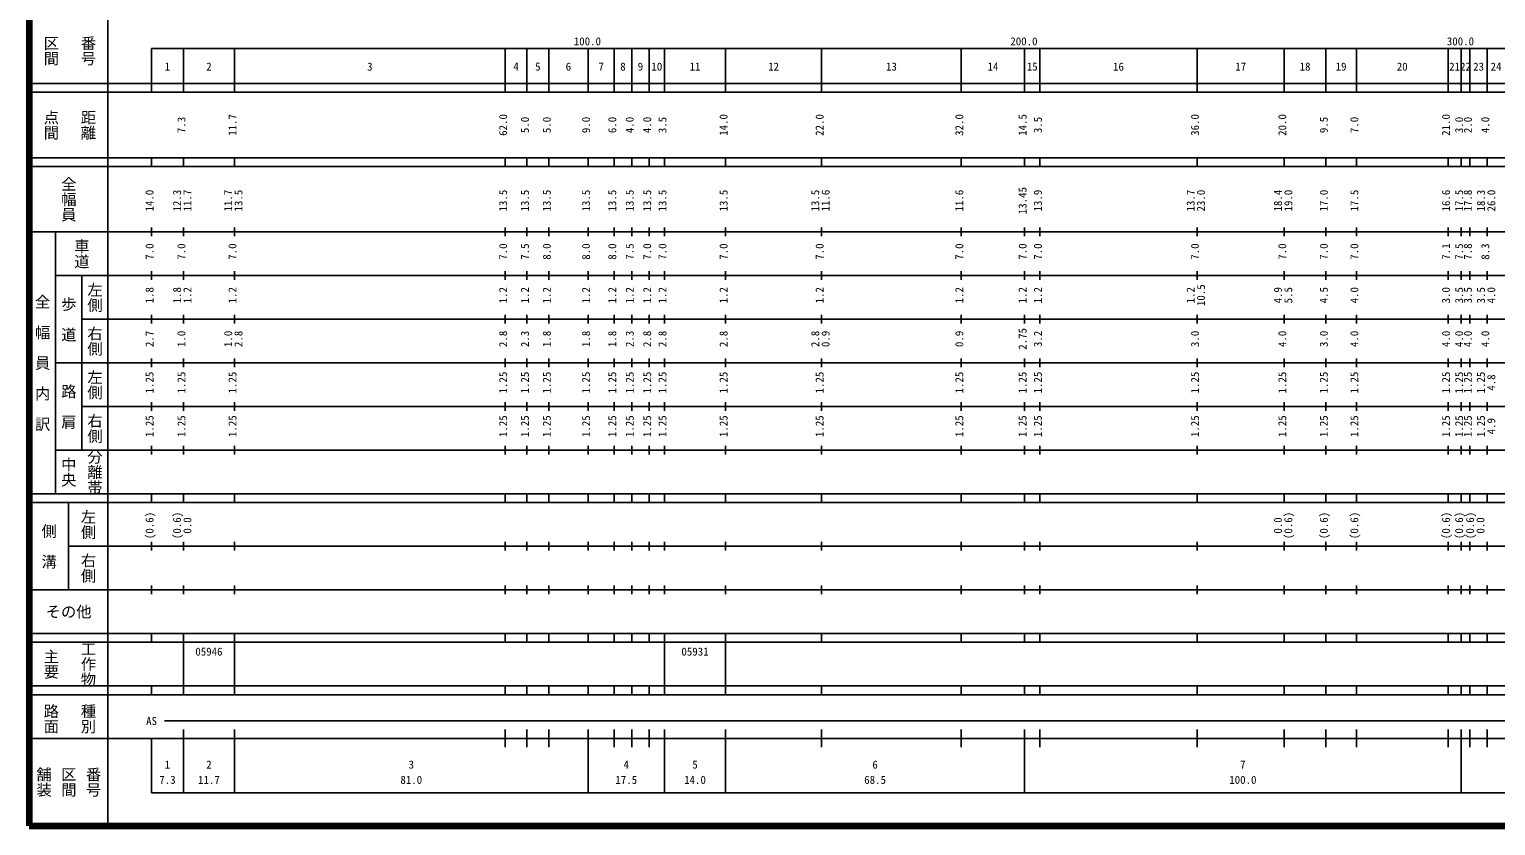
# Model space of a CAD drawing. Units: millimetres on the paper, enlarged 1000 times. Extents: x 40000 to 680000, y 20000 to 380000.
# Drawn here: x 40000 to 375916, y 20000 to 202409 of the extents above; entities that cross this region are included whole.
import ezdxf
from ezdxf.enums import TextEntityAlignment as Align

# ---------------------------------------------------------------- set-up
doc = ezdxf.new("R2010")
doc.units = ezdxf.units.MM
doc.header["$LTSCALE"] = 1000
doc.layers.add('M-TTL', color=2, linetype='Continuous', lineweight=140)
doc.layers.add('M-TTL-BAND', color=7, linetype='Continuous', lineweight=25)
doc.styles.add('@ＭＳ ゴシック', font='')
doc.styles.add('ＭＳ ゴシック', font='')
doc.styles.get('@ＭＳ ゴシック').set_extended_font_data('@MS Gothic')
doc.styles.get('ＭＳ ゴシック').set_extended_font_data('MS Gothic')

msp = doc.modelspace()

# ---------------------------------------------------------------- linework, layer by layer
at = {"layer": 'M-TTL'}
for p, q in [((40000, 380000), (40000, 20000)), ((40000, 20000), (680000, 20000))]:
    msp.add_line(p, q, dxfattribs=at)
at = {"layer": 'M-TTL-BAND'}
for p, q in [((58000, 370000), (58000, 20000)), ((68000, 198000), (579000, 198000)), ((68000, 198000), (68000, 188000)), ((75300, 188000), (75300, 198000)), ((87000, 188000), (87000, 198000)), ((149000, 188000), (149000, 198000)), ((154000, 188000), (154000, 198000)), ((159000, 188000), (159000, 198000)), ((168000, 188000), (168000, 198000)), ((174000, 188000), (174000, 198000)), ((178000, 188000), (178000, 198000)), ((182000, 188000), (182000, 198000)), ((185500, 188000), (185500, 198000)), ((199500, 188000), (199500, 198000)), ((221500, 188000), (221500, 198000)), ((253500, 188000), (253500, 198000)), ((268000, 188000), (268000, 198000)), ((271500, 188000), (271500, 198000)), ((307500, 188000), (307500, 198000)), ((327500, 188000), (327500, 198000)), ((337000, 188000), (337000, 198000)), ((344000, 188000), (344000, 198000)), ((365000, 188000), (365000, 198000)), ((368000, 188000), (368000, 198000)), ((370000, 188000), (370000, 198000)), ((374000, 188000), (374000, 198000)), ((40000, 190000), (579000, 190000)), ((40000, 188000), (579000, 188000)), ((40000, 173000), (579000, 173000)), ((68000, 171000), (68000, 173000)), ((75300, 171000), (75300, 173000)), ((87000, 171000), (87000, 173000)), ((149000, 171000), (149000, 173000)), ((154000, 171000), (154000, 173000)), ((159000, 171000), (159000, 173000)), ((168000, 171000), (168000, 173000)), ((174000, 171000), (174000, 173000)), ((178000, 171000), (178000, 173000)), ((182000, 171000), (182000, 173000)), ((185500, 171000), (185500, 173000)), ((199500, 171000), (199500, 173000)), ((221500, 171000), (221500, 173000)), ((253500, 171000), (253500, 173000)), ((268000, 171000), (268000, 173000)), ((271500, 171000), (271500, 173000)), ((307500, 171000), (307500, 173000)), ((327500, 171000), (327500, 173000)), ((337000, 171000), (337000, 173000)), ((344000, 171000), (344000, 173000)), ((365000, 171000), (365000, 173000)), ((368000, 171000), (368000, 173000)), ((370000, 171000), (370000, 173000)), ((374000, 171000), (374000, 173000)), ((40000, 171000), (579000, 171000)), ((40000, 156000), (579000, 156000)), ((46000, 96000), (46000, 156000)), ((68000, 155000), (68000, 157000)), ((75300, 155000), (75300, 157000)), ((87000, 155000), (87000, 157000)), ((149000, 155000), (149000, 157000)), ((154000, 155000), (154000, 157000)), ((159000, 155000), (159000, 157000)), ((168000, 155000), (168000, 157000)), ((174000, 155000), (174000, 157000)), ((178000, 155000), (178000, 157000)), ((182000, 155000), (182000, 157000)), ((185500, 155000), (185500, 157000)), ((199500, 155000), (199500, 157000)), ((221500, 155000), (221500, 157000)), ((253500, 155000), (253500, 157000)), ((268000, 155000), (268000, 157000)), ((271500, 155000), (271500, 157000)), ((307500, 155000), (307500, 157000)), ((327500, 155000), (327500, 157000)), ((337000, 155000), (337000, 157000)), ((344000, 155000), (344000, 157000)), ((365000, 155000), (365000, 157000)), ((368000, 155000), (368000, 157000)), ((370000, 155000), (370000, 157000)), ((374000, 155000), (374000, 157000)), ((46000, 146000), (579000, 146000)), ((52000, 146000), (52000, 106000)), ((68000, 145000), (68000, 147000)), ((75300, 145000), (75300, 147000)), ((87000, 145000), (87000, 147000)), ((149000, 145000), (149000, 147000)), ((154000, 145000), (154000, 147000)), ((159000, 145000), (159000, 147000)), ((168000, 145000), (168000, 147000)), ((174000, 145000), (174000, 147000)), ((178000, 145000), (178000, 147000)), ((182000, 145000), (182000, 147000)), ((185500, 145000), (185500, 147000)), ((199500, 145000), (199500, 147000)), ((221500, 145000), (221500, 147000)), ((253500, 145000), (253500, 147000)), ((268000, 145000), (268000, 147000)), ((271500, 145000), (271500, 147000)), ((307500, 145000), (307500, 147000)), ((327500, 145000), (327500, 147000)), ((337000, 145000), (337000, 147000)), ((344000, 145000), (344000, 147000)), ((365000, 145000), (365000, 147000)), ((368000, 145000), (368000, 147000)), ((370000, 145000), (370000, 147000)), ((374000, 145000), (374000, 147000)), ((52000, 136000), (579000, 136000)), ((68000, 135000), (68000, 137000)), ((75300, 135000), (75300, 137000)), ((87000, 135000), (87000, 137000)), ((149000, 135000), (149000, 137000)), ((154000, 135000), (154000, 137000)), ((159000, 135000), (159000, 137000)), ((168000, 135000), (168000, 137000)), ((174000, 135000), (174000, 137000)), ((178000, 135000), (178000, 137000)), ((182000, 135000), (182000, 137000)), ((185500, 135000), (185500, 137000)), ((199500, 135000), (199500, 137000)), ((221500, 135000), (221500, 137000)), ((253500, 135000), (253500, 137000)), ((268000, 135000), (268000, 137000)), ((271500, 135000), (271500, 137000)), ((307500, 135000), (307500, 137000)), ((327500, 135000), (327500, 137000)), ((337000, 135000), (337000, 137000)), ((344000, 135000), (344000, 137000)), ((365000, 135000), (365000, 137000)), ((368000, 135000), (368000, 137000)), ((370000, 135000), (370000, 137000)), ((374000, 135000), (374000, 137000)), ((46000, 126000), (579000, 126000)), ((68000, 125000), (68000, 127000)), ((75300, 125000), (75300, 127000)), ((87000, 125000), (87000, 127000)), ((149000, 125000), (149000, 127000)), ((154000, 125000), (154000, 127000)), ((159000, 125000), (159000, 127000)), ((168000, 125000), (168000, 127000)), ((174000, 125000), (174000, 127000)), ((178000, 125000), (178000, 127000)), ((182000, 125000), (182000, 127000)), ((185500, 125000), (185500, 127000)), ((199500, 125000), (199500, 127000)), ((221500, 125000), (221500, 127000)), ((253500, 125000), (253500, 127000)), ((268000, 125000), (268000, 127000)), ((271500, 125000), (271500, 127000)), ((307500, 125000), (307500, 127000)), ((327500, 125000), (327500, 127000)), ((337000, 125000), (337000, 127000)), ((344000, 125000), (344000, 127000)), ((365000, 125000), (365000, 127000)), ((368000, 125000), (368000, 127000)), ((370000, 125000), (370000, 127000)), ((374000, 125000), (374000, 127000)), ((52000, 116000), (579000, 116000)), ((68000, 115000), (68000, 117000)), ((75300, 115000), (75300, 117000)), ((87000, 115000), (87000, 117000)), ((149000, 115000), (149000, 117000)), ((154000, 115000), (154000, 117000)), ((159000, 115000), (159000, 117000)), ((168000, 115000), (168000, 117000)), ((174000, 115000), (174000, 117000)), ((178000, 115000), (178000, 117000)), ((182000, 115000), (182000, 117000)), ((185500, 115000), (185500, 117000)), ((199500, 115000), (199500, 117000)), ((221500, 115000), (221500, 117000)), ((253500, 115000), (253500, 117000)), ((268000, 115000), (268000, 117000)), ((271500, 115000), (271500, 117000)), ((307500, 115000), (307500, 117000)), ((327500, 115000), (327500, 117000)), ((337000, 115000), (337000, 117000)), ((344000, 115000), (344000, 117000)), ((365000, 115000), (365000, 117000)), ((368000, 115000), (368000, 117000)), ((370000, 115000), (370000, 117000)), ((374000, 115000), (374000, 117000)), ((46000, 106000), (579000, 106000)), ((68000, 105000), (68000, 107000)), ((75300, 105000), (75300, 107000)), ((87000, 105000), (87000, 107000)), ((149000, 105000), (149000, 107000)), ((154000, 105000), (154000, 107000)), ((159000, 105000), (159000, 107000)), ((168000, 105000), (168000, 107000)), ((174000, 105000), (174000, 107000)), ((178000, 105000), (178000, 107000)), ((182000, 105000), (182000, 107000)), ((185500, 105000), (185500, 107000)), ((199500, 105000), (199500, 107000)), ((221500, 105000), (221500, 107000)), ((253500, 105000), (253500, 107000)), ((268000, 105000), (268000, 107000)), ((271500, 105000), (271500, 107000)), ((307500, 105000), (307500, 107000)), ((327500, 105000), (327500, 107000)), ((337000, 105000), (337000, 107000)), ((344000, 105000), (344000, 107000)), ((365000, 105000), (365000, 107000)), ((368000, 105000), (368000, 107000)), ((370000, 105000), (370000, 107000)), ((374000, 105000), (374000, 107000)), ((40000, 96000), (579000, 96000)), ((68000, 94000), (68000, 96000)), ((75300, 94000), (75300, 96000)), ((87000, 94000), (87000, 96000)), ((149000, 94000), (149000, 96000)), ((154000, 94000), (154000, 96000)), ((159000, 94000), (159000, 96000)), ((168000, 94000), (168000, 96000)), ((174000, 94000), (174000, 96000)), ((178000, 94000), (178000, 96000)), ((182000, 94000), (182000, 96000)), ((185500, 94000), (185500, 96000)), ((199500, 94000), (199500, 96000)), ((221500, 94000), (221500, 96000)), ((253500, 94000), (253500, 96000)), ((268000, 94000), (268000, 96000)), ((271500, 94000), (271500, 96000)), ((307500, 94000), (307500, 96000)), ((327500, 94000), (327500, 96000)), ((337000, 94000), (337000, 96000)), ((344000, 94000), (344000, 96000)), ((365000, 94000), (365000, 96000)), ((368000, 94000), (368000, 96000)), ((370000, 94000), (370000, 96000)), ((374000, 94000), (374000, 96000)), ((40000, 94000), (579000, 94000)), ((49000, 94000), (49000, 74000)), ((49000, 84000), (579000, 84000)), ((68000, 83000), (68000, 85000)), ((75300, 83000), (75300, 85000)), ((87000, 83000), (87000, 85000)), ((149000, 83000), (149000, 85000)), ((154000, 83000), (154000, 85000)), ((159000, 83000), (159000, 85000)), ((168000, 83000), (168000, 85000)), ((174000, 83000), (174000, 85000)), ((178000, 83000), (178000, 85000)), ((182000, 83000), (182000, 85000)), ((185500, 83000), (185500, 85000)), ((199500, 83000), (199500, 85000)), ((221500, 83000), (221500, 85000)), ((253500, 83000), (253500, 85000)), ((268000, 83000), (268000, 85000)), ((271500, 83000), (271500, 85000)), ((307500, 83000), (307500, 85000)), ((327500, 83000), (327500, 85000)), ((337000, 83000), (337000, 85000)), ((344000, 83000), (344000, 85000)), ((365000, 83000), (365000, 85000)), ((368000, 83000), (368000, 85000)), ((370000, 83000), (370000, 85000)), ((374000, 83000), (374000, 85000)), ((40000, 74000), (579000, 74000)), ((68000, 73000), (68000, 75000)), ((75300, 73000), (75300, 75000)), ((87000, 73000), (87000, 75000)), ((149000, 73000), (149000, 75000)), ((154000, 73000), (154000, 75000)), ((159000, 73000), (159000, 75000)), ((168000, 73000), (168000, 75000)), ((174000, 73000), (174000, 75000)), ((178000, 73000), (178000, 75000)), ((182000, 73000), (182000, 75000)), ((185500, 73000), (185500, 75000)), ((199500, 73000), (199500, 75000)), ((221500, 73000), (221500, 75000)), ((253500, 73000), (253500, 75000)), ((268000, 73000), (268000, 75000)), ((271500, 73000), (271500, 75000)), ((307500, 73000), (307500, 75000)), ((327500, 73000), (327500, 75000)), ((337000, 73000), (337000, 75000)), ((344000, 73000), (344000, 75000)), ((365000, 73000), (365000, 75000)), ((368000, 73000), (368000, 75000)), ((370000, 73000), (370000, 75000)), ((374000, 73000), (374000, 75000)), ((40000, 64000), (579000, 64000)), ((68000, 62000), (68000, 64000)), ((75300, 62000), (75300, 64000)), ((87000, 62000), (87000, 64000)), ((149000, 62000), (149000, 64000)), ((154000, 62000), (154000, 64000)), ((159000, 62000), (159000, 64000)), ((168000, 62000), (168000, 64000)), ((174000, 62000), (174000, 64000)), ((178000, 62000), (178000, 64000)), ((182000, 62000), (182000, 64000)), ((185500, 62000), (185500, 64000)), ((199500, 62000), (199500, 64000)), ((221500, 62000), (221500, 64000)), ((253500, 62000), (253500, 64000)), ((268000, 62000), (268000, 64000)), ((271500, 62000), (271500, 64000)), ((307500, 62000), (307500, 64000)), ((327500, 62000), (327500, 64000)), ((337000, 62000), (337000, 64000)), ((344000, 62000), (344000, 64000)), ((365000, 62000), (365000, 64000)), ((368000, 62000), (368000, 64000)), ((370000, 62000), (370000, 64000)), ((374000, 62000), (374000, 64000)), ((40000, 62000), (579000, 62000)), ((75300, 52000), (75300, 62000)), ((87000, 52000), (87000, 62000)), ((185500, 52000), (185500, 62000)), ((199500, 52000), (199500, 62000)), ((40000, 52000), (579000, 52000)), ((68000, 50000), (68000, 52000)), ((75300, 50000), (75300, 52000)), ((87000, 50000), (87000, 52000)), ((149000, 50000), (149000, 52000)), ((154000, 50000), (154000, 52000)), ((159000, 50000), (159000, 52000)), ((168000, 50000), (168000, 52000)), ((174000, 50000), (174000, 52000)), ((178000, 50000), (178000, 52000)), ((182000, 50000), (182000, 52000)), ((185500, 50000), (185500, 52000)), ((199500, 50000), (199500, 52000)), ((221500, 50000), (221500, 52000)), ((253500, 50000), (253500, 52000)), ((268000, 50000), (268000, 52000)), ((271500, 50000), (271500, 52000)), ((307500, 50000), (307500, 52000)), ((327500, 50000), (327500, 52000)), ((337000, 50000), (337000, 52000)), ((344000, 50000), (344000, 52000)), ((365000, 50000), (365000, 52000)), ((368000, 50000), (368000, 52000)), ((370000, 50000), (370000, 52000)), ((374000, 50000), (374000, 52000)), ((40000, 50000), (579000, 50000)), ((71000, 44000), (565000, 44000)), ((75300, 27500), (75300, 42000)), ((87000, 27500), (87000, 42000)), ((149000, 38000), (149000, 42000)), ((154000, 38000), (154000, 42000)), ((159000, 38000), (159000, 42000)), ((168000, 27500), (168000, 42000)), ((174000, 38000), (174000, 42000)), ((178000, 38000), (178000, 42000)), ((182000, 38000), (182000, 42000)), ((185500, 27500), (185500, 42000)), ((199500, 27500), (199500, 42000)), ((221500, 38000), (221500, 42000)), ((253500, 38000), (253500, 42000)), ((268000, 27500), (268000, 42000)), ((271500, 38000), (271500, 42000)), ((307500, 38000), (307500, 42000)), ((327500, 38000), (327500, 42000)), ((337000, 38000), (337000, 42000)), ((344000, 38000), (344000, 42000)), ((365000, 38000), (365000, 42000)), ((368000, 27500), (368000, 42000)), ((370000, 38000), (370000, 42000)), ((374000, 38000), (374000, 42000)), ((40000, 40000), (579000, 40000)), ((68000, 40000), (68000, 27500)), ((68000, 27500), (579000, 27500))]:
    msp.add_line(p, q, dxfattribs=at)

# ---------------------------------------------------------------- texts
at = {"layer": 'M-TTL-BAND', "style": '@ＭＳ ゴシック'}
for s, p in [('区間', (45000, 197500)), ('番号', (53500, 197500)), ('点間', (45000, 180500)), ('距離', (53500, 180500)), ('全幅員', (49000, 163500)), ('車道', (52000, 151000)), ('全\u3000幅\u3000員\u3000内\u3000訳', (43000, 126000)), ('歩\u3000道', (49000, 136000)), ('左側', (55000, 141000)), ('右側', (55000, 131000)), ('左側', (55000, 121000)), ('路\u3000肩', (49000, 116000)), ('右側', (55000, 111000)), ('中央', (49000, 101000)), ('分離帯', (55000, 101000)), ('左側', (53500, 89000)), ('側\u3000溝', (44500, 84000)), ('右側', (53500, 79000)), ('工作物', (53500, 57000)), ('主要', (45000, 57000)), ('路面', (45000, 44500)), ('種別', (53500, 44500)), ('舗装', (43333, 30000)), ('区間', (49000, 30000)), ('番号', (54667, 30000))]:
    msp.add_text(s, height=2566, rotation=270, dxfattribs=at).set_placement(p, align=Align.MIDDLE_CENTER)
at = {"layer": 'M-TTL-BAND', "style": 'ＭＳ ゴシック'}
for s, p in [('100.0', (167844, 198195)), ('200.0', (267844, 198195)), ('300.0', (367844, 198195)), ('1', (71650, 192405)), ('2', (81150, 192405)), ('3', (118000, 192405)), ('4', (151500, 192405)), ('5', (156500, 192405)), ('6', (163500, 192405)), ('7', (171000, 192405)), ('8', (176000, 192405)), ('9', (180000, 192405)), ('10', (183750, 192405)), ('11', (192500, 192405)), ('12', (210500, 192405)), ('13', (237500, 192405)), ('14', (260750, 192405)), ('15', (269750, 192405)), ('16', (289500, 192405)), ('17', (317500, 192405)), ('18', (332250, 192405)), ('19', (340500, 192405)), ('20', (354500, 192405)), ('21', (366500, 192405)), ('22', (369000, 192405)), ('23', (372000, 192405)), ('24', (376000, 192405)), ('AS', (68000, 42500)), ('1', (71650, 32523)), ('2', (81150, 32523)), ('3', (127500, 32523)), ('4', (176750, 32523)), ('5', (192500, 32523)), ('6', (233750, 32523)), ('7', (318000, 32523)), ('7.3', (71650, 29033)), ('11.7', (81150, 29033)), ('81.0', (127500, 29033)), ('17.5', (176750, 29033)), ('14.0', (192500, 29033)), ('68.5', (233750, 29033)), ('100.0', (318000, 29033))]:
    msp.add_text(s, height=1833, dxfattribs=at).set_placement(p, align=Align.BOTTOM_CENTER)
for s, p in [('7.3', (76300, 180500)), ('11.7', (88000, 180500)), ('62.0', (150000, 180500)), ('5.0', (155000, 180500)), ('5.0', (160000, 180500)), ('9.0', (169000, 180500)), ('6.0', (175000, 180500)), ('4.0', (179000, 180500)), ('4.0', (183000, 180500)), ('3.5', (186500, 180500)), ('14.0', (200500, 180500)), ('22.0', (222500, 180500)), ('32.0', (254500, 180500)), ('14.5', (269000, 180500)), ('3.5', (272500, 180500)), ('36.0', (308500, 180500)), ('20.0', (328500, 180500)), ('9.5', (338000, 180500)), ('7.0', (345000, 180500)), ('21.0', (366000, 180500)), ('3.0', (369000, 180500)), ('2.0', (371000, 180500)), ('4.0', (375000, 180500)), ('14.0', (69000, 163174)), ('12.3', (75300, 163174)), ('11.7', (77670, 163174)), ('11.7', (87000, 163174)), ('13.5', (89370, 163174)), ('13.5', (150000, 163174)), ('13.5', (155000, 163174)), ('13.5', (160000, 163174)), ('13.5', (169000, 163174)), ('13.5', (175000, 163174)), ('13.5', (179000, 163174)), ('13.5', (183000, 163174)), ('13.5', (186500, 163174)), ('13.5', (200500, 163174)), ('13.5', (221500, 163174)), ('11.6', (223870, 163174)), ('11.6', (254500, 163174)), ('13.45', (269000, 163174)), ('13.9', (272500, 163174)), ('13.7', (307500, 163174)), ('23.0', (309870, 163174)), ('18.4', (327500, 163174)), ('19.0', (329870, 163174)), ('17.0', (338000, 163174)), ('17.5', (345000, 163174)), ('16.6', (366000, 163174)), ('17.5', (369000, 163174)), ('17.8', (371000, 163174)), ('18.3', (374000, 163174)), ('26.0', (376370, 163174)), ('7.0', (69000, 151500)), ('7.0', (76300, 151500)), ('7.0', (88000, 151500)), ('7.0', (150000, 151500)), ('7.5', (155000, 151500)), ('8.0', (160000, 151500)), ('8.0', (169000, 151500)), ('8.0', (175000, 151500)), ('7.5', (179000, 151500)), ('7.0', (183000, 151500)), ('7.0', (186500, 151500)), ('7.0', (200500, 151500)), ('7.0', (222500, 151500)), ('7.0', (254500, 151500)), ('7.0', (269000, 151500)), ('7.0', (272500, 151500)), ('7.0', (308500, 151500)), ('7.0', (328500, 151500)), ('7.0', (338000, 151500)), ('7.0', (345000, 151500)), ('7.1', (366000, 151500)), ('7.5', (369000, 151500)), ('7.8', (371000, 151500)), ('8.3', (375000, 151500)), ('1.8', (69000, 141500)), ('1.8', (75300, 141500)), ('1.2', (77670, 141500)), ('1.2', (88000, 141500)), ('1.2', (150000, 141500)), ('1.2', (155000, 141500)), ('1.2', (160000, 141500)), ('1.2', (169000, 141500)), ('1.2', (175000, 141500)), ('1.2', (179000, 141500)), ('1.2', (183000, 141500)), ('1.2', (186500, 141500)), ('1.2', (200500, 141500)), ('1.2', (222500, 141500)), ('1.2', (254500, 141500)), ('1.2', (269000, 141500)), ('1.2', (272500, 141500)), ('1.2', (307500, 141500)), ('10.5', (309870, 141500)), ('4.9', (327500, 141500)), ('5.5', (329870, 141500)), ('4.5', (338000, 141500)), ('4.0', (345000, 141500)), ('3.0', (366000, 141500)), ('3.5', (369000, 141500)), ('3.5', (371000, 141500)), ('3.5', (374000, 141500)), ('4.0', (376370, 141500)), ('2.7', (69000, 131500)), ('1.0', (76300, 131500)), ('1.0', (87000, 131500)), ('2.8', (89370, 131500)), ('2.8', (150000, 131500)), ('2.3', (155000, 131500)), ('1.8', (160000, 131500)), ('1.8', (169000, 131500)), ('1.8', (175000, 131500)), ('2.3', (179000, 131500)), ('2.8', (183000, 131500)), ('2.8', (186500, 131500)), ('2.8', (200500, 131500)), ('2.8', (221500, 131500)), ('0.9', (223870, 131500)), ('0.9', (254500, 131500)), ('2.75', (269000, 131500)), ('3.2', (272500, 131500)), ('3.0', (308500, 131500)), ('4.0', (328500, 131500)), ('3.0', (338000, 131500)), ('4.0', (345000, 131500)), ('4.0', (366000, 131500)), ('4.0', (369000, 131500)), ('4.0', (371000, 131500)), ('4.0', (375000, 131500)), ('1.25', (69000, 121500)), ('1.25', (76300, 121500)), ('1.25', (88000, 121500)), ('1.25', (150000, 121500)), ('1.25', (155000, 121500)), ('1.25', (160000, 121500)), ('1.25', (169000, 121500)), ('1.25', (175000, 121500)), ('1.25', (179000, 121500)), ('1.25', (183000, 121500)), ('1.25', (186500, 121500)), ('1.25', (200500, 121500)), ('1.25', (222500, 121500)), ('1.25', (254500, 121500)), ('1.25', (269000, 121500)), ('1.25', (272500, 121500)), ('1.25', (308500, 121500)), ('1.25', (328500, 121500)), ('1.25', (338000, 121500)), ('1.25', (345000, 121500)), ('1.25', (366000, 121500)), ('1.25', (369000, 121500)), ('1.25', (371000, 121500)), ('1.25', (374000, 121500)), ('4.8', (376370, 121500)), ('1.25', (69000, 111500)), ('1.25', (76300, 111500)), ('1.25', (88000, 111500)), ('1.25', (150000, 111500)), ('1.25', (155000, 111500)), ('1.25', (160000, 111500)), ('1.25', (169000, 111500)), ('1.25', (175000, 111500)), ('1.25', (179000, 111500)), ('1.25', (183000, 111500)), ('1.25', (186500, 111500)), ('1.25', (200500, 111500)), ('1.25', (222500, 111500)), ('1.25', (254500, 111500)), ('1.25', (269000, 111500)), ('1.25', (272500, 111500)), ('1.25', (308500, 111500)), ('1.25', (328500, 111500)), ('1.25', (338000, 111500)), ('1.25', (345000, 111500)), ('1.25', (366000, 111500)), ('1.25', (369000, 111500)), ('1.25', (371000, 111500)), ('1.25', (374000, 111500)), ('4.9', (376370, 111500)), ('(0.6)', (69000, 88764)), ('(0.6)', (75300, 88764)), ('(0.6)', (329870, 88764)), ('(0.6)', (338000, 88764)), ('(0.6)', (345000, 88764)), ('(0.6)', (366000, 88764)), ('(0.6)', (369000, 88764)), ('(0.6)', (371517, 88764)), ('0.0', (77670, 88764)), ('0.0', (327500, 88764)), ('0.0', (373887, 88764))]:
    msp.add_text(s, height=1833, rotation=90, dxfattribs=at).set_placement(p, align=Align.BOTTOM_CENTER)
msp.add_text('その他', height=2566, dxfattribs=at).set_placement((49000, 69000), align=Align.MIDDLE_CENTER)
for s, p in [('05946', (78025, 58405)), ('05931', (189375, 58405))]:
    msp.add_text(s, height=1833, dxfattribs=at).set_placement(p, align=Align.BOTTOM_LEFT)

doc.saveas('drawing.dxf')
